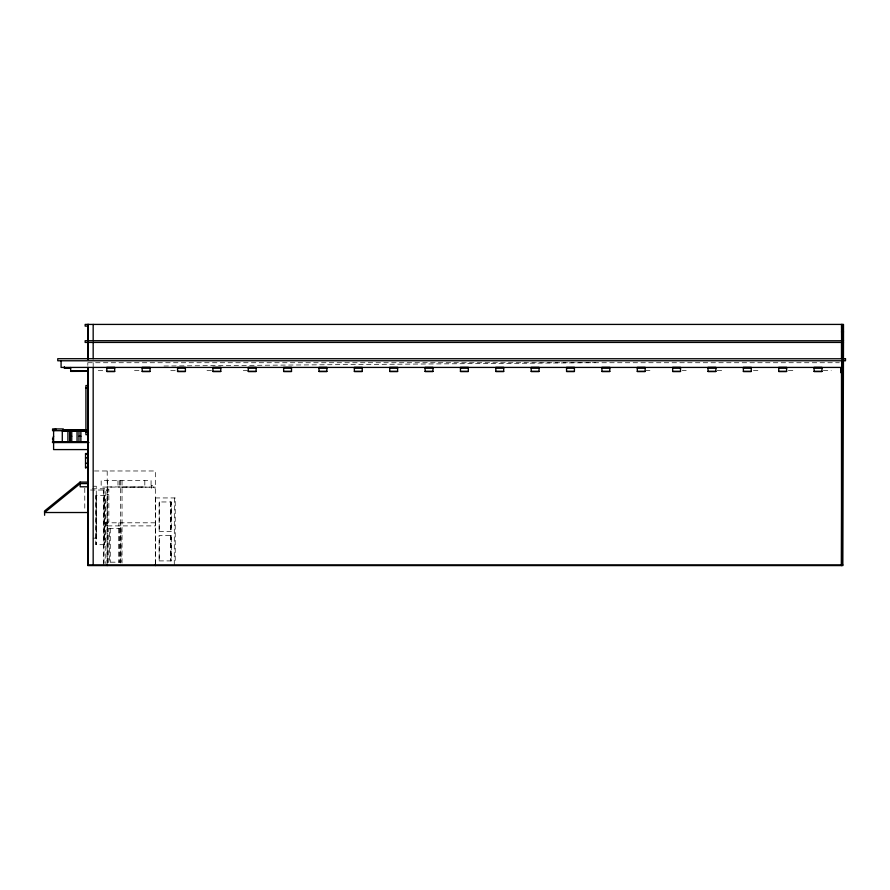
<?xml version="1.0" encoding="UTF-8"?>
<svg xmlns="http://www.w3.org/2000/svg" width="890" height="890" viewBox="0 0 890 890"><rect width="100%" height="100%" fill="white"/><g stroke="black" fill="none" stroke-linecap="round" stroke-linejoin="round"><path stroke-width="0.67" stroke-dasharray="4.45 3.34" d="M163.983 366.012L595.755 362.675M87.821 362.731L839.326 362.731M98.267 370.674L106.133 370.674M134.512 370.674L142.389 370.674M170.769 370.674L178.645 370.674M207.025 370.674L213.589 370.674M243.282 370.674L249.834 370.674M646.006 370.641L649.945 370.674M682.263 370.641L686.201 370.674M717.207 370.641L722.446 370.674M753.452 370.674L758.703 370.674M788.395 370.641L794.959 370.674M823.339 370.674L831.216 370.674M94.451 470.977L155.327 470.977L155.327 485.361L151.233 485.361L151.233 488.132L155.327 488.132M93.172 486.24L96.265 486.24L96.265 538.15L93.172 538.15M107.412 486.952L144.814 486.952M155.327 563.57L155.327 487.075L101.16 487.075L101.16 480.667L151.066 480.667L151.066 487.075M122.03 487.164L155.327 487.164M92.382 488.777L105.209 488.777L105.209 563.526M107.412 489.133L108.847 489.133L108.847 521.941L107.412 521.941M90.535 490.023L107.212 490.023M107.412 490.034L108.424 490.034M107.412 494.64L108.847 494.64M155.327 497.944L175.219 497.944L175.219 563.548M155.327 522.808L105.71 522.808L105.71 525.901L155.327 525.901M107.412 528.571L108.747 528.571L108.747 562.18L107.412 562.18M159.099 531.43L171.258 531.43L171.258 501.96L159.099 501.96L159.177 531.43L159.321 501.96M159.099 560.9L171.258 560.9L171.258 535.38L159.099 535.38L159.177 560.9L159.321 535.38M174.34 497.944L174.273 564.916M171.225 501.96L171.225 531.43M171.225 535.38L171.225 560.9M170.569 501.96L170.569 531.43M170.569 535.38L170.569 560.9M170.491 501.96L170.491 531.43M170.491 535.38L170.491 560.9M155.55 497.944L155.55 564.916M144.814 480.667L144.814 487.075M122.03 480.667L122.03 564.85M120.751 522.808L120.751 525.901M120.584 480.667L120.584 563.504M120.139 528.571L120.139 562.18M119.638 528.571L119.638 562.18M119.438 480.667L119.438 487.075M118.882 522.808L118.882 525.901M118.693 528.571L118.693 562.18M117.992 480.667L117.992 487.075M110.249 528.571L110.249 562.18M107.412 480.667L107.412 564.85M107.201 470.977L107.201 563.526M107.023 490.023L107.023 564.916M106.133 522.808L106.133 525.901M104.33 495.541L104.33 544.691M104.141 495.541L104.141 544.691M103.985 488.777L103.985 563.526M103.329 490.023L103.329 564.916M96.665 495.541L96.665 544.691M96.02 495.541L96.02 544.691M93.172 362.731L93.172 366.558M87.821 363.109L87.821 365.434M84.773 488.143L84.773 511.16M104.964 495.541L95.831 495.541L95.831 544.691L104.964 544.691L104.964 495.541M121.085 528.571L109.303 528.571L109.303 562.18L121.085 562.18L121.085 528.571"/><path stroke-width="1.33" d="M843.431 360.773L842.096 360.773L841.495 565.584L87.821 565.584L87.821 367.392M843.442 358.77L842.163 358.77L842.163 340.77L843.498 340.781L842.83 565.584L841.495 565.584L841.495 367.414M53.6 436.222L52.488 438.981L53.6 441.752M87.821 482.091L80.055 482.091L44.5 511.027L44.633 515.277M841.595 340.736L841.495 324.416M88.266 326.118L85.151 326.118L85.151 324.416L843.498 324.416L843.498 340.77L85.151 340.714L85.151 342.428L843.486 342.428M841.495 331.87L843.498 331.87M845.5 358.77L57.75 358.703L57.75 360.773L845.5 360.773L845.5 358.703M841.495 362.731L843.431 362.731M64.369 368.071L70.655 368.048L64.369 368.126L64.369 366.758M106.811 368.137L114.688 368.126M142.178 368.137L150.054 368.126M177.544 368.126L185.42 368.137M212.91 368.137L220.776 368.126M248.277 368.137L256.142 368.126M283.632 368.126L291.508 368.137M318.998 368.126L326.875 368.137M354.365 368.126L362.241 368.137M389.731 368.137L397.608 368.126M425.097 368.126L432.963 368.137M460.453 368.137L468.329 368.126M495.819 368.137L503.696 368.126M531.185 368.137L539.062 368.126M566.552 368.137L574.428 368.126M601.918 368.126L609.795 368.137M637.285 368.137L645.15 368.126M672.64 368.137L680.516 368.126M708.006 368.137L715.883 368.126M743.373 368.126L751.249 368.137M778.739 368.137L786.615 368.126M814.105 368.137L821.971 368.126M87.821 370.707L70.655 370.696L87.821 370.896M70.655 371.008L87.821 370.952M70.655 371.119L87.821 371.152M87.821 371.33L70.655 371.397L70.655 367.47M106.811 371.453L114.688 371.453L114.688 367.37L106.811 367.37L106.811 371.486L114.688 371.486M142.178 371.453L150.054 371.453L150.054 367.37L142.178 367.37L142.178 371.486L150.054 371.486M177.544 371.453L185.42 371.453L185.42 367.37L177.544 367.37L177.544 371.486L185.42 371.486M212.91 371.453L220.776 371.453L220.776 367.37L212.91 367.37L212.91 371.486L220.776 371.486M248.277 371.453L256.142 371.453L256.142 367.37L248.277 367.37L248.277 371.486L256.142 371.486M283.632 371.453L291.508 371.453L291.508 367.37L283.632 367.37L283.632 371.486L291.508 371.486M318.998 371.453L326.875 371.453L326.875 367.37L318.998 367.37L318.998 371.486L326.875 371.486M354.365 371.453L362.241 371.453L362.241 367.37L354.365 367.37L354.365 371.486L362.241 371.486M389.731 371.453L397.608 371.453L397.608 367.37L389.731 367.37L389.731 371.486L397.608 371.486M425.097 371.453L432.963 371.453L432.963 367.37L425.097 367.37L425.097 371.486L432.963 371.486M460.453 371.453L468.329 371.453L468.329 367.37L460.453 367.37L460.453 371.486L468.329 371.486M495.819 371.453L503.696 371.453L503.696 367.37L495.819 367.37L495.819 371.486L503.696 371.486M531.185 371.453L539.062 371.453L539.062 367.37L531.185 367.37L531.185 371.486L539.062 371.486M566.552 371.453L574.428 371.453L574.428 367.37L566.552 367.37L566.552 371.486L574.428 371.486M601.918 371.453L609.795 371.453L609.795 367.37L601.918 367.37L601.918 371.486L609.795 371.486M637.285 371.453L645.15 371.453L645.15 367.37L637.285 367.37L637.285 371.486L645.15 371.486M672.64 371.453L680.516 371.453L680.516 367.37L672.64 367.37L672.64 371.486L680.516 371.486M708.006 371.453L715.883 371.453L715.883 367.37L708.006 367.37L708.006 371.486L715.883 371.486M743.373 371.453L751.249 371.453L751.249 367.37L743.373 367.37L743.373 371.486L751.249 371.486M778.739 371.453L786.615 371.453L786.615 367.37L778.739 367.37L778.739 371.486L786.615 371.486M814.105 371.453L821.971 371.453L821.971 367.37L814.105 367.37L814.105 371.486L821.971 371.486M88.266 385.537L85.918 385.537L85.918 434.665L88.266 434.665M85.918 388.051L86.953 388.051M56.081 429.269L52.632 429.759M63.324 429.837L86.463 429.837M63.324 430.07L86.463 430.07M86.463 430.693L52.566 430.693L52.566 428.947L63.324 428.947L63.324 431.016L86.463 431.016M85.918 432.151L86.953 432.151M69.854 436.222L71.745 436.222M78.987 436.222L80.879 436.222M87.821 441.752L52.488 441.752L52.488 442.553L88.933 442.553M87.821 449.584L53.6 449.584L53.6 430.693M87.821 453.533L85.54 453.533L85.54 467.951M85.54 453.822L87.821 453.822M85.54 454.2L87.821 454.2M85.54 457.905L87.821 457.905M85.54 463.234L87.821 463.234M85.54 467.25L87.821 467.25M85.54 467.628L87.821 467.628M87.821 483.582L80.189 483.582L44.633 512.518L87.821 512.518M87.821 486.797L80.189 486.797L80.055 482.091M87.821 564.916L842.163 564.916L842.163 360.773M843.42 367.425L61.087 367.414L61.087 360.717M841.495 564.916L842.83 564.916M842.163 324.416L842.163 358.77M841.495 342.161L841.495 358.77M840.716 367.692L840.716 372.665M155.327 564.916L155.327 565.584M107.201 564.916L107.201 565.584M93.172 324.416L93.172 340.77M93.172 342.428L93.172 358.77M93.172 367.414L93.172 564.916M88.266 324.416L88.266 340.77M88.266 342.428L88.266 359.46M88.266 370.763L88.266 441.484M88.266 448.426L88.266 453.967M88.266 467.84L88.266 483.437M88.266 512.195L88.266 564.916M88.043 324.416L88.043 340.77M88.043 342.428L88.043 359.46M88.043 367.414L88.043 564.916M87.821 324.416L87.821 340.77M87.821 342.428L87.821 358.77M80.879 430.693L80.879 441.752M78.987 430.693L78.943 442.074M77.052 431.016L77.052 442.074M71.745 430.693L71.745 441.752M69.854 430.693L69.854 441.752M69.809 431.016L69.809 442.074M67.918 431.016L67.918 442.074M62.289 430.693L62.289 441.752"/></g></svg>
